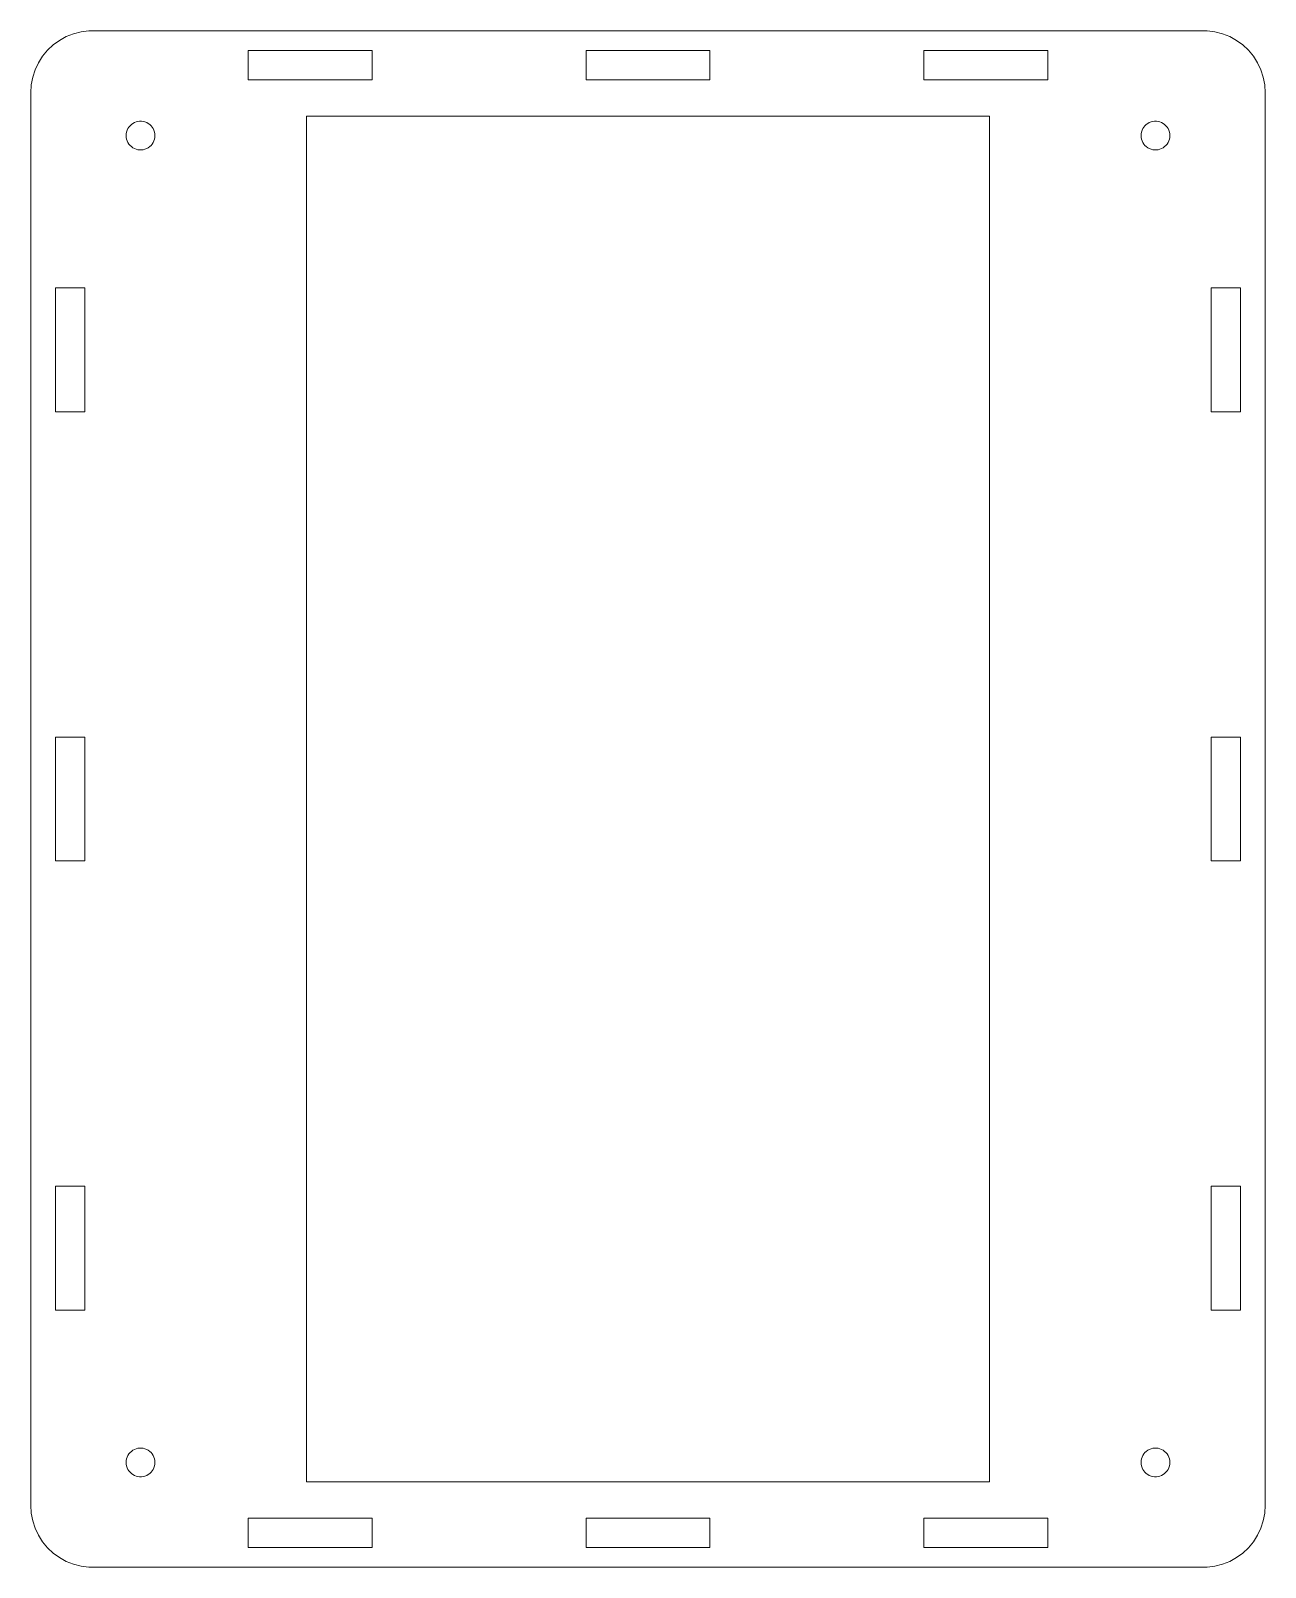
# Model space of a CAD drawing. Header units: inches. Extents: x -63 to 63, y -79 to 79.
import ezdxf

# ---------------------------------------------------------------- set-up
doc = ezdxf.new("R2010")
doc.units = ezdxf.units.IN
doc.layers.get('0').update_dxf_attribs({"linetype": 'CONTINUOUS', "lineweight": 0})

msp = doc.modelspace()

# ---------------------------------------------------------------- linework, layer by layer
for p, q in [((-56.91, 78.734), (-56.91, 78.747)), ((-56.91, 78.747), (56.91, 78.747)), ((56.91, 78.747), (56.91, 78.734)), ((-61.539, 76.743), (-60.958, 77.289)), ((-60.958, 77.289), (-60.313, 77.758)), ((-60.313, 77.758), (-59.614, 78.142)), ((-59.614, 78.142), (-58.872, 78.436)), ((-58.872, 78.436), (-58.1, 78.634)), ((-58.1, 78.634), (-57.309, 78.734)), ((-57.309, 78.734), (-56.91, 78.734)), ((56.91, 78.734), (57.309, 78.734)), ((57.309, 78.734), (58.1, 78.634)), ((58.1, 78.634), (58.872, 78.436)), ((58.872, 78.436), (59.614, 78.142)), ((59.614, 78.142), (60.313, 77.758)), ((60.313, 77.758), (60.958, 77.289)), ((60.958, 77.289), (61.539, 76.743)), ((-62.475, 75.456), (-62.047, 76.129)), ((-62.047, 76.129), (-61.539, 76.743)), ((-40.982, 73.715), (-40.982, 76.715)), ((-40.982, 76.715), (-28.282, 76.715)), ((-28.282, 76.715), (-28.282, 73.715)), ((-6.35, 73.715), (-6.35, 76.715)), ((-6.35, 76.715), (6.35, 76.715)), ((6.35, 76.715), (6.35, 73.715)), ((28.282, 73.715), (28.282, 76.715)), ((28.282, 76.715), (40.982, 76.715)), ((40.982, 76.715), (40.982, 73.715)), ((61.539, 76.743), (62.047, 76.129)), ((62.047, 76.129), (62.475, 75.456)), ((-63.061, 73.976), (-62.814, 74.734)), ((-62.814, 74.734), (-62.475, 75.456)), ((62.475, 75.456), (62.814, 74.734)), ((62.814, 74.734), (63.061, 73.976)), ((-63.26, 72.397), (-63.21, 73.192)), ((-63.21, 73.192), (-63.061, 73.976)), ((-28.282, 73.715), (-40.982, 73.715)), ((6.35, 73.715), (-6.35, 73.715)), ((40.982, 73.715), (28.282, 73.715)), ((63.061, 73.976), (63.21, 73.192)), ((63.21, 73.192), (63.26, 72.397)), ((-63.26, -72.397), (-63.26, 72.397)), ((63.26, 72.397), (63.26, -72.397)), ((-52.795, 69.243), (-52.632, 69.333)), ((-52.632, 69.333), (-52.46, 69.401)), ((-52.46, 69.401), (-52.281, 69.447)), ((-52.281, 69.447), (-52.098, 69.47)), ((-52.098, 69.47), (-51.913, 69.47)), ((-51.913, 69.47), (-51.729, 69.447)), ((-51.729, 69.447), (-51.55, 69.401)), ((-51.55, 69.401), (-51.378, 69.333)), ((-51.378, 69.333), (-51.216, 69.243)), ((-35, -70), (-35, 70)), ((-35, 70), (35, 70)), ((35, 70), (35, -70)), ((51.216, 69.243), (51.378, 69.333)), ((51.378, 69.333), (51.55, 69.401)), ((51.55, 69.401), (51.729, 69.447)), ((51.729, 69.447), (51.913, 69.47)), ((51.913, 69.47), (52.098, 69.47)), ((52.098, 69.47), (52.281, 69.447)), ((52.281, 69.447), (52.46, 69.401)), ((52.46, 69.401), (52.632, 69.333)), ((52.632, 69.333), (52.795, 69.243)), ((-53.478, 68), (-53.467, 68.184)), ((-53.467, 67.815), (-53.478, 68)), ((-53.467, 68.184), (-53.432, 68.366)), ((-53.432, 67.633), (-53.467, 67.815)), ((-53.432, 68.366), (-53.375, 68.542)), ((-53.375, 68.542), (-53.296, 68.709)), ((-53.296, 68.709), (-53.197, 68.866)), ((-53.197, 68.866), (-53.079, 69.008)), ((-53.079, 69.008), (-52.944, 69.135)), ((-52.944, 69.135), (-52.795, 69.243)), ((-51.216, 69.243), (-51.066, 69.135)), ((-51.066, 69.135), (-50.931, 69.008)), ((-50.931, 69.008), (-50.813, 68.866)), ((-50.813, 68.866), (-50.714, 68.709)), ((-50.714, 68.709), (-50.635, 68.542)), ((-50.635, 68.542), (-50.578, 68.366)), ((-50.578, 68.366), (-50.544, 68.184)), ((-50.544, 67.815), (-50.578, 67.633)), ((-50.544, 68.184), (-50.532, 68)), ((-50.532, 68), (-50.544, 67.815)), ((50.532, 68), (50.544, 68.184)), ((50.544, 67.815), (50.532, 68)), ((50.544, 68.184), (50.578, 68.366)), ((50.578, 67.633), (50.544, 67.815)), ((50.578, 68.366), (50.635, 68.542)), ((50.635, 68.542), (50.714, 68.709)), ((50.714, 68.709), (50.813, 68.866)), ((50.813, 68.866), (50.931, 69.008)), ((50.931, 69.008), (51.066, 69.135)), ((51.066, 69.135), (51.216, 69.243)), ((52.795, 69.243), (52.944, 69.135)), ((52.944, 69.135), (53.079, 69.008)), ((53.079, 69.008), (53.197, 68.866)), ((53.197, 68.866), (53.296, 68.709)), ((53.296, 68.709), (53.375, 68.542)), ((53.375, 68.542), (53.432, 68.366)), ((53.432, 68.366), (53.467, 68.184)), ((53.467, 67.815), (53.432, 67.633)), ((53.467, 68.184), (53.478, 68)), ((53.478, 68), (53.467, 67.815)), ((-53.375, 67.457), (-53.432, 67.633)), ((-53.296, 67.29), (-53.375, 67.457)), ((-53.197, 67.134), (-53.296, 67.29)), ((-53.079, 66.991), (-53.197, 67.134)), ((-52.944, 66.864), (-53.079, 66.991)), ((-52.795, 66.756), (-52.944, 66.864)), ((-52.632, 66.667), (-52.795, 66.756)), ((-52.46, 66.599), (-52.632, 66.667)), ((-52.281, 66.553), (-52.46, 66.599)), ((-52.098, 66.529), (-52.281, 66.553)), ((-51.913, 66.529), (-52.098, 66.529)), ((-51.729, 66.553), (-51.913, 66.529)), ((-51.55, 66.599), (-51.729, 66.553)), ((-51.378, 66.667), (-51.55, 66.599)), ((-51.216, 66.756), (-51.378, 66.667)), ((-51.066, 66.864), (-51.216, 66.756)), ((-50.931, 66.991), (-51.066, 66.864)), ((-50.813, 67.134), (-50.931, 66.991)), ((-50.714, 67.29), (-50.813, 67.134)), ((-50.635, 67.457), (-50.714, 67.29)), ((-50.578, 67.633), (-50.635, 67.457)), ((50.635, 67.457), (50.578, 67.633)), ((50.714, 67.29), (50.635, 67.457)), ((50.813, 67.134), (50.714, 67.29)), ((50.931, 66.991), (50.813, 67.134)), ((51.066, 66.864), (50.931, 66.991)), ((51.216, 66.756), (51.066, 66.864)), ((51.378, 66.667), (51.216, 66.756)), ((51.55, 66.599), (51.378, 66.667)), ((51.729, 66.553), (51.55, 66.599)), ((51.913, 66.529), (51.729, 66.553)), ((52.098, 66.529), (51.913, 66.529)), ((52.281, 66.553), (52.098, 66.529)), ((52.46, 66.599), (52.281, 66.553)), ((52.632, 66.667), (52.46, 66.599)), ((52.795, 66.756), (52.632, 66.667)), ((52.944, 66.864), (52.795, 66.756)), ((53.079, 66.991), (52.944, 66.864)), ((53.197, 67.134), (53.079, 66.991)), ((53.296, 67.29), (53.197, 67.134)), ((53.375, 67.457), (53.296, 67.29)), ((53.432, 67.633), (53.375, 67.457)), ((-60.72, 39.679), (-60.72, 52.379)), ((-60.72, 52.379), (-57.72, 52.379)), ((-57.72, 52.379), (-57.72, 39.679)), ((57.72, 39.679), (57.72, 52.379)), ((57.72, 52.379), (60.72, 52.379)), ((60.72, 52.379), (60.72, 39.679)), ((-57.72, 39.679), (-60.72, 39.679)), ((60.72, 39.679), (57.72, 39.679)), ((-60.72, -6.35), (-60.72, 6.35)), ((-60.72, 6.35), (-57.72, 6.35)), ((-57.72, 6.35), (-57.72, -6.35)), ((57.72, -6.35), (57.72, 6.35)), ((57.72, 6.35), (60.72, 6.35)), ((60.72, 6.35), (60.72, -6.35)), ((-57.72, -6.35), (-60.72, -6.35)), ((60.72, -6.35), (57.72, -6.35)), ((-60.72, -52.379), (-60.72, -39.679)), ((-60.72, -39.679), (-57.72, -39.679)), ((-57.72, -39.679), (-57.72, -52.379)), ((57.72, -52.379), (57.72, -39.679)), ((57.72, -39.679), (60.72, -39.679)), ((60.72, -39.679), (60.72, -52.379)), ((-57.72, -52.379), (-60.72, -52.379)), ((60.72, -52.379), (57.72, -52.379)), ((-53.467, -67.815), (-53.432, -67.633)), ((-53.432, -67.633), (-53.375, -67.457)), ((-53.375, -67.457), (-53.296, -67.29)), ((-53.296, -67.29), (-53.197, -67.134)), ((-53.197, -67.134), (-53.079, -66.991)), ((-53.079, -66.991), (-52.944, -66.864)), ((-52.944, -66.864), (-52.795, -66.756)), ((-52.795, -66.756), (-52.632, -66.667)), ((-52.632, -66.667), (-52.46, -66.599)), ((-52.46, -66.599), (-52.281, -66.553)), ((-52.281, -66.553), (-52.098, -66.529)), ((-52.098, -66.529), (-51.913, -66.529)), ((-51.913, -66.529), (-51.729, -66.553)), ((-51.729, -66.553), (-51.55, -66.599)), ((-51.55, -66.599), (-51.378, -66.667)), ((-51.378, -66.667), (-51.216, -66.756)), ((-51.216, -66.756), (-51.066, -66.864)), ((-51.066, -66.864), (-50.931, -66.991)), ((-50.931, -66.991), (-50.813, -67.134)), ((-50.813, -67.134), (-50.714, -67.29)), ((-50.714, -67.29), (-50.635, -67.457)), ((-50.635, -67.457), (-50.578, -67.633)), ((-50.578, -67.633), (-50.544, -67.815)), ((50.544, -67.815), (50.578, -67.633)), ((50.578, -67.633), (50.635, -67.457)), ((50.635, -67.457), (50.714, -67.29)), ((50.714, -67.29), (50.813, -67.134)), ((50.813, -67.134), (50.931, -66.991)), ((50.931, -66.991), (51.066, -66.864)), ((51.066, -66.864), (51.216, -66.756)), ((51.216, -66.756), (51.378, -66.667)), ((51.378, -66.667), (51.55, -66.599)), ((51.55, -66.599), (51.729, -66.553)), ((51.729, -66.553), (51.913, -66.529)), ((51.913, -66.529), (52.098, -66.529)), ((52.098, -66.529), (52.281, -66.553)), ((52.281, -66.553), (52.46, -66.599)), ((52.46, -66.599), (52.632, -66.667)), ((52.632, -66.667), (52.795, -66.756)), ((52.795, -66.756), (52.944, -66.864)), ((52.944, -66.864), (53.079, -66.991)), ((53.079, -66.991), (53.197, -67.134)), ((53.197, -67.134), (53.296, -67.29)), ((53.296, -67.29), (53.375, -67.457)), ((53.375, -67.457), (53.432, -67.633)), ((53.432, -67.633), (53.467, -67.815)), ((-53.478, -68), (-53.467, -67.815)), ((-53.467, -68.184), (-53.478, -68)), ((-53.432, -68.366), (-53.467, -68.184)), ((-53.375, -68.542), (-53.432, -68.366)), ((-53.296, -68.709), (-53.375, -68.542)), ((-53.197, -68.866), (-53.296, -68.709)), ((-53.079, -69.008), (-53.197, -68.866)), ((-52.944, -69.135), (-53.079, -69.008)), ((-52.795, -69.243), (-52.944, -69.135)), ((-52.632, -69.333), (-52.795, -69.243)), ((-51.216, -69.243), (-51.378, -69.333)), ((-51.066, -69.135), (-51.216, -69.243)), ((-50.931, -69.008), (-51.066, -69.135)), ((-50.813, -68.866), (-50.931, -69.008)), ((-50.714, -68.709), (-50.813, -68.866)), ((-50.635, -68.542), (-50.714, -68.709)), ((-50.578, -68.366), (-50.635, -68.542)), ((-50.544, -68.184), (-50.578, -68.366)), ((-50.544, -67.815), (-50.532, -68)), ((-50.532, -68), (-50.544, -68.184)), ((50.532, -68), (50.544, -67.815)), ((50.544, -68.184), (50.532, -68)), ((50.578, -68.366), (50.544, -68.184)), ((50.635, -68.542), (50.578, -68.366)), ((50.714, -68.709), (50.635, -68.542)), ((50.813, -68.866), (50.714, -68.709)), ((50.931, -69.008), (50.813, -68.866)), ((51.066, -69.135), (50.931, -69.008)), ((51.216, -69.243), (51.066, -69.135)), ((51.378, -69.333), (51.216, -69.243)), ((52.795, -69.243), (52.632, -69.333)), ((52.944, -69.135), (52.795, -69.243)), ((53.079, -69.008), (52.944, -69.135)), ((53.197, -68.866), (53.079, -69.008)), ((53.296, -68.709), (53.197, -68.866)), ((53.375, -68.542), (53.296, -68.709)), ((53.432, -68.366), (53.375, -68.542)), ((53.467, -68.184), (53.432, -68.366)), ((53.467, -67.815), (53.478, -68)), ((53.478, -68), (53.467, -68.184)), ((-52.46, -69.401), (-52.632, -69.333)), ((-52.281, -69.447), (-52.46, -69.401)), ((-52.098, -69.47), (-52.281, -69.447)), ((-51.913, -69.47), (-52.098, -69.47)), ((-51.729, -69.447), (-51.913, -69.47)), ((-51.55, -69.401), (-51.729, -69.447)), ((-51.378, -69.333), (-51.55, -69.401)), ((35, -70), (-35, -70)), ((51.55, -69.401), (51.378, -69.333)), ((51.729, -69.447), (51.55, -69.401)), ((51.913, -69.47), (51.729, -69.447)), ((52.098, -69.47), (51.913, -69.47)), ((52.281, -69.447), (52.098, -69.47)), ((52.46, -69.401), (52.281, -69.447)), ((52.632, -69.333), (52.46, -69.401)), ((-63.21, -73.192), (-63.26, -72.397)), ((63.26, -72.397), (63.21, -73.192)), ((-63.061, -73.976), (-63.21, -73.192)), ((-62.814, -74.734), (-63.061, -73.976)), ((-40.982, -76.715), (-40.982, -73.715)), ((-40.982, -73.715), (-28.282, -73.715)), ((-28.282, -73.715), (-28.282, -76.715)), ((-6.35, -76.715), (-6.35, -73.715)), ((-6.35, -73.715), (6.35, -73.715)), ((6.35, -73.715), (6.35, -76.715)), ((28.282, -76.715), (28.282, -73.715)), ((28.282, -73.715), (40.982, -73.715)), ((40.982, -73.715), (40.982, -76.715)), ((63.061, -73.976), (62.814, -74.734)), ((63.21, -73.192), (63.061, -73.976)), ((-62.475, -75.456), (-62.814, -74.734)), ((-62.047, -76.129), (-62.475, -75.456)), ((62.475, -75.456), (62.047, -76.129)), ((62.814, -74.734), (62.475, -75.456)), ((-61.539, -76.743), (-62.047, -76.129)), ((-60.958, -77.289), (-61.539, -76.743)), ((-28.282, -76.715), (-40.982, -76.715)), ((6.35, -76.715), (-6.35, -76.715)), ((40.982, -76.715), (28.282, -76.715)), ((61.539, -76.743), (60.958, -77.289)), ((62.047, -76.129), (61.539, -76.743)), ((-60.313, -77.758), (-60.958, -77.289)), ((-59.614, -78.142), (-60.313, -77.758)), ((-58.872, -78.436), (-59.614, -78.142)), ((-58.1, -78.634), (-58.872, -78.436)), ((-57.309, -78.734), (-58.1, -78.634)), ((-56.91, -78.734), (-57.309, -78.734)), ((-56.91, -78.747), (-56.91, -78.734)), ((56.91, -78.747), (-56.91, -78.747)), ((57.309, -78.734), (56.91, -78.734)), ((56.91, -78.734), (56.91, -78.747)), ((58.1, -78.634), (57.309, -78.734)), ((58.872, -78.436), (58.1, -78.634)), ((59.614, -78.142), (58.872, -78.436)), ((60.313, -77.758), (59.614, -78.142)), ((60.958, -77.289), (60.313, -77.758))]:
    msp.add_line(p, q)

doc.saveas('drawing.dxf')
